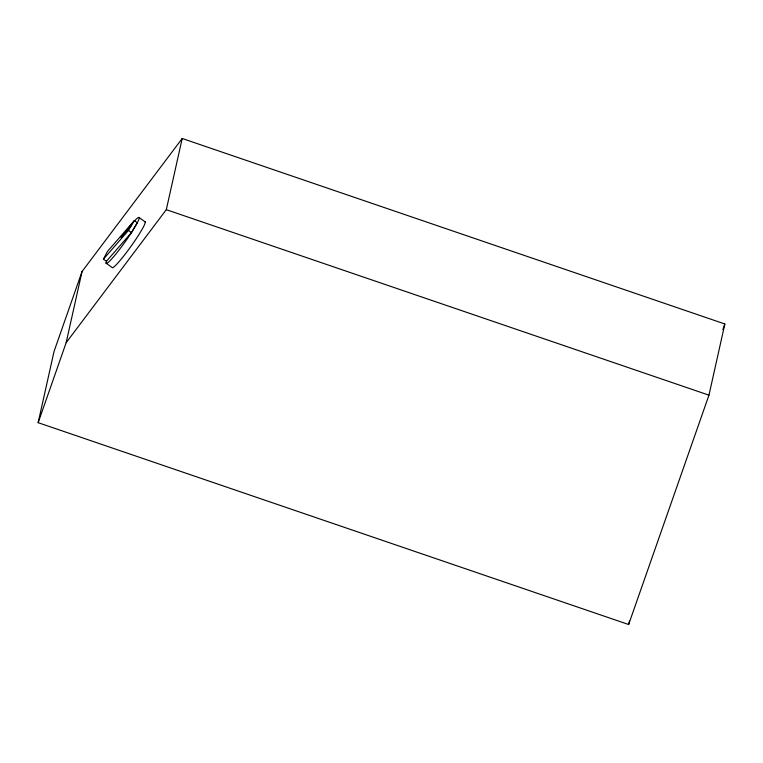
<?xml version="1.0" encoding="UTF-8"?>
<svg xmlns="http://www.w3.org/2000/svg" width="763" height="763" viewBox="0 0 763 763"><rect width="100%" height="100%" fill="white"/><g stroke="black" fill="none" stroke-linecap="round" stroke-linejoin="round"><path stroke-width="1.14" d="M38.15 422.673L54.039 351.485L82.051 271.514L182.204 138.484L724.85 323.979L708.961 395.167L628.636 624.515L38.15 422.673L66.152 342.701L82.051 271.514M66.152 342.701L166.305 209.672L182.204 138.484M628.636 624.515L629.408 621.072M722.885 329.597L724.85 323.979M103.425 259.143L107.469 251.418L134.336 220.631L137.33 222.767L131.465 232.591A28.317 2.89 -54.4 0 1 112.981 257.484A28.317 2.89 -54.4 0 1 106.419 261.289L103.425 259.143L128.47 230.445L134.336 220.631M106.419 261.289L131.465 232.591L137.33 222.767A28.317 2.89 -54.4 0 0 127.764 228.776M120.983 237.484L131.408 225.533M166.305 209.672L708.961 395.167M139.267 217.674L145.256 221.957M128.47 230.445L131.465 232.591M106.009 263.121L111.999 267.412A28.317 2.89 -54.4 0 0 131.389 245.791A28.317 2.89 -54.4 0 0 144.541 221.671"/></g></svg>
